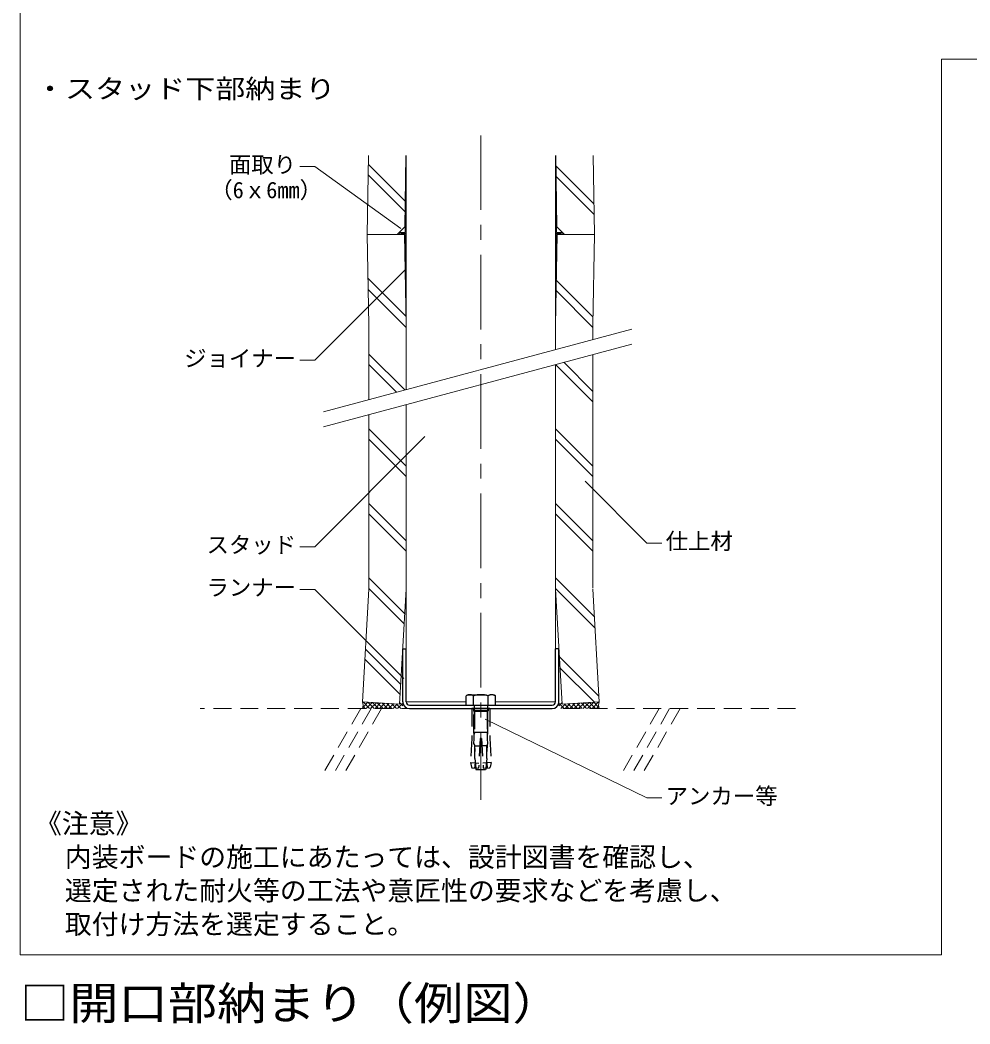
# Model space of a CAD drawing. Units: millimetres on the paper, enlarged 120 times, with parts at other scales. Extents: x -23400 to 38824, y -71984 to 16500.
# Drawn here: x 234 to 7872, y 345 to 8416 of the extents above; entities that cross this region are included whole.
import ezdxf
from ezdxf.enums import TextEntityAlignment as Align

# ---------------------------------------------------------------- set-up
doc = ezdxf.new("R2010")
doc.units = ezdxf.units.MM
doc.header["$LTSCALE"] = 120
doc.linetypes.add('CHAIN1', pattern=[8, 5, -1, 1, -1])
doc.linetypes.add('DASHED1', pattern=[1.8, 1.2, -0.6])
for name, color, linetype, lineweight in [('4-0_中心線', 4, 'CHAIN1', 18), ('4-2_SQバー', 3, 'Continuous', 18), ('4-3_ランナー', 2, 'Continuous', 25), ('4-6_文字・矢印', 7, 'Continuous', 18), ('4-9_躯体他', 4, 'DASHED1', 9), ('4-B_補強金具・金具・その他', 3, 'Continuous', 18), ('4-C_ビス・アンカーボルト・強調図形', 2, 'DASHED1', 25), ('4-D_パネル', 4, 'Continuous', 9), ('F-3_ランナー', 4, 'Continuous', 9)]:
    doc.layers.add(name, color=color, linetype=linetype, lineweight=lineweight)
doc.layers.add('F-6_文字・矢印', color=7, linetype='Continuous')
doc.styles.add('ＭＳ ゴシック', font='')
doc.styles.get('ＭＳ ゴシック').set_extended_font_data('MS Gothic')

msp = doc.modelspace()

# ---------------------------------------------------------------- linework, layer by layer
at = {"layer": '4-0_中心線', "lineweight": 9}
msp.add_line((3939.5, 7489.5), (3939.5, 2146.6), dxfattribs=at)
at = {"layer": '4-2_SQバー'}
for p, q in [((3339.5, 7326.5), (3339.5, 5445.3)), ((4539.5, 7326.5), (4539.5, 5766.9)), ((4539.5, 5646.9), (4539.5, 2936)), ((3339.5, 5325.3), (3339.5, 2936)), ((3339.5, 2936), (3821.9, 2936)), ((4057.1, 2936), (4539.5, 2936))]:
    msp.add_line(p, q, dxfattribs=at)
at = {"layer": '4-3_ランナー'}
for p, q in [((3311.9, 2936), (3311.9, 3360.8)), ((3311.9, 3360.8), (3339.5, 3360.8)), ((3339.5, 2936), (3339.5, 3360.8)), ((4539.5, 2936), (4539.5, 3360.8)), ((4567.1, 3360.8), (4539.5, 3360.8)), ((4567.1, 2936), (4567.1, 3360.8)), ((3367.1, 2908.4), (4511.9, 2908.4)), ((3367.1, 2880.8), (4511.9, 2880.8))]:
    msp.add_line(p, q, dxfattribs=at)
for centre, radius, start, end in [((3367.1, 2936), 55.2, 180, 270), ((3367.1, 2936), 27.6, 180, 270), ((4511.9, 2936), 55.2, 270, 0), ((4511.9, 2936), 27.6, 270, 0)]:
    msp.add_arc(centre, radius, start, end, dxfattribs=at)
at = {"layer": '4-6_文字・矢印'}
for p, q in [((2603.7, 7238.6), (2483.7, 7238.6)), ((2603.7, 7238.6), (3295.6, 6739.3)), ((2603.7, 5681.2), (3331.4, 6409)), ((2673.9, 5267), (5153, 5931.3)), ((2673.9, 5147), (5153, 5811.3)), ((2603.7, 5681.2), (2483.7, 5681.2)), ((2603.7, 4182), (3489.3, 5067.7)), ((5275.4, 4211.6), (4777.7, 4709.3)), ((5275.4, 4211.6), (5395.4, 4211.6)), ((2603.7, 4182), (2483.7, 4182)), ((2603.7, 3838.8), (2483.7, 3838.8)), ((2603.7, 3838.8), (3319.8, 3122.6)), ((5275.4, 2162.3), (3974.8, 2794.5)), ((5275.4, 2162.3), (5395.4, 2162.3))]:
    msp.add_line(p, q, dxfattribs=at)
at = {"layer": '4-9_躯体他'}
for p, q in [((6470, 2880.8), (1682.9, 2880.8)), ((2973.6, 2880.8), (2671.9, 2358.2)), ((3057.6, 2880.8), (2755.9, 2358.2)), ((3141.6, 2880.8), (2839.9, 2358.2)), ((5373.6, 2880.8), (5071.9, 2358.2)), ((5457.6, 2880.8), (5155.9, 2358.2)), ((5541.6, 2880.8), (5239.9, 2358.2))]:
    msp.add_line(p, q, dxfattribs=at)
at = {"layer": '4-B_補強金具・金具・その他'}
for p, q in [((3331.7, 6708.7), (3331.7, 7000.9)), ((3339.5, 7000.9), (3331.7, 7000.9)), ((3339.5, 6708.7), (3339.5, 7000.9)), ((4539.5, 6708.7), (4539.5, 7000.9)), ((4539.5, 7000.9), (4547.3, 7000.9)), ((4547.3, 6708.7), (4547.3, 7000.9)), ((3331.7, 6708.7), (3292.7, 6708.7)), ((3331.7, 6700.9), (3292.7, 6700.9)), ((4547.3, 6708.7), (4586.3, 6708.7)), ((4547.3, 6700.9), (4586.3, 6700.9)), ((3331.7, 6693.1), (3292.7, 6693.1)), ((3331.7, 6400.9), (3331.7, 6693.1)), ((3339.5, 6400.9), (3339.5, 6693.1)), ((4539.5, 6400.9), (4539.5, 6693.1)), ((4547.3, 6400.9), (4547.3, 6693.1)), ((4547.3, 6693.1), (4586.3, 6693.1)), ((3339.5, 6400.9), (3331.7, 6400.9)), ((4539.5, 6400.9), (4547.3, 6400.9))]:
    msp.add_line(p, q, dxfattribs=at)
for centre, start, end in [((3292.7, 6700.9), 90, 270), ((3331.7, 6708.7), 270, 0), ((3331.7, 6693.1), 0, 90), ((4547.3, 6708.7), 180, 270), ((4547.3, 6693.1), 90, 180), ((4586.3, 6700.9), 270, 90)]:
    msp.add_arc(centre, 7.8, start, end, dxfattribs=at)
at = {"layer": '4-C_ビス・アンカーボルト・強調図形'}
for p, q in [((3837.7, 2992.4), (3821.9, 2983.3)), ((3837.7, 2992.4), (4041.4, 2992.4)), ((4041.4, 2992.4), (4057.1, 2983.3)), ((3821.9, 2908.4), (3821.9, 2983.3)), ((3821.9, 2908.4), (4057.1, 2908.4)), ((3880.7, 2908.4), (3880.7, 2983.3)), ((3885.5, 2908.4), (3885.5, 2695.6)), ((3993.5, 2908.4), (3993.5, 2695.6)), ((3998.3, 2908.4), (3998.3, 2983.3)), ((4057.1, 2908.4), (4057.1, 2983.3)), ((3867.5, 2880.8), (3867.5, 2642.5)), ((4011.5, 2880.8), (3867.5, 2880.8)), ((3997.7, 2862.8), (3881.3, 2862.8)), ((3882.4, 2688.8), (3882.4, 2862.2)), ((3889.1, 2858.3), (3889.1, 2688.8)), ((3989.9, 2858.3), (3889.1, 2858.3)), ((3989.9, 2858.3), (3989.9, 2688.8)), ((3996.7, 2688.8), (3996.7, 2862.2)), ((4011.5, 2880.8), (4011.5, 2642.5)), ((3886.1, 2674.8), (3882.4, 2688.8)), ((3996.7, 2688.8), (3882.4, 2688.8)), ((3889.1, 2688.8), (3886.1, 2674.8)), ((3886.1, 2642), (3886.1, 2674.8)), ((3989.9, 2688.8), (3992.9, 2674.8)), ((3992.9, 2674.8), (3996.7, 2688.8)), ((3992.9, 2642), (3992.9, 2674.8)), ((3867.5, 2642.5), (3857.1, 2446.3)), ((3883.6, 2595.3), (3886.1, 2642)), ((3883.6, 2595.3), (3884, 2595.3)), ((3889.7, 2589.5), (3891.5, 2535.5)), ((3933.5, 2640.8), (3920.8, 2401.1)), ((3945.5, 2640.8), (3933.5, 2640.8)), ((3945.5, 2640.8), (3958.3, 2401.1)), ((3989.4, 2589.5), (3987.5, 2535.5)), ((3995.4, 2595.3), (3992.9, 2642)), ((3995.4, 2595.3), (3995, 2595.3)), ((4011.5, 2642.5), (4021.9, 2446.3)), ((3948.7, 2580.8), (3930.3, 2580.8)), ((3987.5, 2580.8), (3948.7, 2580.8)), ((3987.5, 2478.8), (3987.5, 2580.8)), ((3857.1, 2446.3), (3923, 2442.8)), ((3857.1, 2446.3), (3864.7, 2408.6)), ((3892.9, 2463.5), (3889.9, 2408.7)), ((3891.5, 2478.8), (3898.2, 2402.3)), ((4021.9, 2446.3), (3956, 2442.8)), ((3987.5, 2478.8), (3980.8, 2402.3)), ((3986.2, 2463.5), (3989.1, 2408.7)), ((4021.9, 2446.3), (4014.3, 2408.6)), ((3870.3, 2403.8), (3920.8, 2401.1)), ((3898.2, 2402.3), (3899.1, 2392.4)), ((3899.1, 2392.4), (3902.7, 2388.8)), ((3976.4, 2388.8), (3902.7, 2388.8)), ((3958.3, 2401.1), (4008.7, 2403.8)), ((3980, 2392.4), (3976.4, 2388.8)), ((3980.8, 2402.3), (3980, 2392.4))]:
    msp.add_line(p, q, dxfattribs=at)
for points in [[(3881.3, 2880.8), (3881.3, 2862.8), (3889.1, 2858.3)], [(3997.7, 2880.8), (3997.7, 2862.8), (3989.9, 2858.3)], [(3891.5, 2478.8), (3891.5, 2580.8), (3930.3, 2580.8)]]:
    msp.add_lwpolyline(points, dxfattribs=at)
for centre, radius, start, end in [((3860.4, 2911.1), 81.8, 96.34293, 118.04131), ((3849.3, 2933.8), 58.5, 57.57117, 88.04457), ((3939.5, 2797.8), 194.6, 72.41203, 107.58795), ((4029.7, 2933.8), 58.5, 91.95541, 122.42882), ((4018.7, 2911.1), 81.8, 61.95868, 83.65706), ((3883.7, 2589.3), 6, 1.95857, 86.95857), ((3995.4, 2589.3), 6, 93.04141, 178.04141), ((3870.6, 2409.8), 6, 191.45857, 266.95857), ((3884, 2409.1), 6, 266.95857, 356.95857), ((3995.1, 2409.1), 6, 183.04141, 273.04141), ((4008.4, 2409.8), 6, 273.04141, 348.54141)]:
    msp.add_arc(centre, radius, start, end, dxfattribs=at)
at = {"layer": '4-D_パネル'}
for p, q in [((3037.2, 7326.5), (3026.5, 6693.1)), ((3036, 7255.5), (3331, 6960.5)), ((4543.2, 7244.5), (4848.4, 6939.3)), ((3034.6, 7172), (3329.6, 6877)), ((4544.7, 7158.2), (4849.8, 6853)), ((3026.5, 6693.1), (3254.5, 6693.1)), ((3326.5, 6693.1), (3026.5, 6693.1)), ((4552.5, 6693.1), (4852.5, 6693.1)), ((4852.5, 6693.1), (4839.5, 5964)), ((3032.9, 6337.3), (3338.3, 6031.9)), ((4546, 6324.2), (4840.7, 6029.5)), ((3034.4, 6250.9), (3339.5, 5945.8)), ((4544.5, 6240.9), (4839.5, 5945.8)), ((4839.5, 5964), (4839.5, 5847.3)), ((3039.5, 5730.7), (3328, 5442.2)), ((4605.6, 5664.6), (4839.5, 5430.7)), ((4839.5, 3848.5), (4839.5, 5727.3)), ((3039.5, 5645.8), (3261, 5424.3)), ((4539.5, 3848.5), (4539.5, 5646.9)), ((4539.5, 5645.8), (4839.5, 5345.8)), ((3339.5, 3840.8), (3339.5, 5325.3)), ((3039.3, 3841.6), (3039.3, 5244.9)), ((3039.5, 5130.7), (3339.5, 4830.7)), ((4539.5, 5130.7), (4839.5, 4830.7)), ((3039.5, 5045.8), (3339.5, 4745.8)), ((4539.5, 5045.8), (4839.5, 4745.8)), ((3039.5, 4530.7), (3339.5, 4230.7)), ((4539.5, 4530.7), (4839.5, 4230.7)), ((3039.5, 4445.8), (3339.5, 4145.8)), ((4539.5, 4445.8), (4839.5, 4145.8)), ((3039.5, 3930.7), (3328.1, 3642.1)), ((4539.5, 3930.7), (4852.6, 3617.6)), ((3039.3, 3841.6), (2987.1, 2934)), ((3041.5, 3843.8), (3323.5, 3561.9)), ((3339.5, 3840.8), (3286.4, 2916.8)), ((4539.5, 3840.8), (4592.6, 2916.8)), ((4541.5, 3843.8), (4857.8, 3527.6)), ((4839.7, 3841.6), (4891.9, 2934)), ((3295.5, 3074.7), (3011.6, 3358.6)), ((3290.9, 2994.5), (3006.9, 3278.4)), ((4889.2, 2981), (4570.6, 3299.6)), ((4853.5, 2931.8), (4575.8, 3209.5)), ((3286.4, 2916.8), (2987.1, 2934)), ((2990.5, 2926), (2997.9, 2933.4)), ((2991.1, 2890.6), (3031.9, 2931.4)), ((2992.1, 2933.7), (3045.1, 2880.8)), ((3016.8, 2880.4), (3065.9, 2929.5)), ((3030.3, 2931.5), (3081.1, 2880.8)), ((3053.2, 2880.8), (3100, 2927.5)), ((3068.5, 2929.3), (3117.1, 2880.8)), ((3089.2, 2880.8), (3134, 2925.6)), ((3106.7, 2927.1), (3153.1, 2880.8)), ((3125.2, 2880.8), (3168.1, 2923.6)), ((3144.9, 2924.9), (3189.1, 2880.8)), ((3161.2, 2880.8), (3202.1, 2921.6)), ((3183.1, 2922.7), (3225.1, 2880.8)), ((3197.2, 2880.8), (3236.2, 2919.7)), ((3221.3, 2920.5), (3261.1, 2880.8)), ((3233.2, 2880.8), (3270.2, 2917.7)), ((3259.5, 2918.3), (3297.1, 2880.8)), ((3269.2, 2880.8), (3309.5, 2921.1)), ((3287, 2926.9), (3311.9, 2901.9)), ((4592.1, 2926.9), (4567.1, 2901.9)), ((4609.8, 2880.8), (4569.5, 2921.1)), ((4619.6, 2918.3), (4582, 2880.8)), ((4592.6, 2916.8), (4891.9, 2934)), ((4645.8, 2880.8), (4608.8, 2917.7)), ((4657.8, 2920.5), (4618, 2880.8)), ((4681.8, 2880.8), (4642.9, 2919.7)), ((4696, 2922.7), (4654, 2880.8)), ((4717.8, 2880.8), (4676.9, 2921.6)), ((4734.2, 2924.9), (4690, 2880.8)), ((4753.8, 2880.8), (4711, 2923.6)), ((4772.3, 2927.1), (4726, 2880.8)), ((4789.8, 2880.8), (4745, 2925.6)), ((4810.5, 2929.3), (4762, 2880.8)), ((4825.8, 2880.8), (4779, 2927.5)), ((4848.7, 2931.5), (4798, 2880.8)), ((4862.2, 2880.4), (4813.1, 2929.5)), ((4886.9, 2933.7), (4834, 2880.8)), ((4888, 2890.6), (4847.1, 2931.4)), ((4888.5, 2926), (4881.2, 2933.4)), ((2992.6, 2897.2), (3009.1, 2880.8)), ((3297.1, 2880.8), (3297.2, 2880.7)), ((4582, 2880.8), (4581.9, 2880.7)), ((4886.4, 2897.2), (4870, 2880.8))]:
    msp.add_line(p, q, dxfattribs=at)
for points in [[(3267.5, 6693.1), (3327.5, 6753.1), (3337.2, 7326.5)], [(4611.5, 6693.1), (4551.5, 6753.1), (4541.8, 7326.5)], [(4841.8, 7326.5), (4852.5, 6693.1), (4624.5, 6693.1)], [(3026.5, 6693.1), (3039.5, 5964), (3039.5, 5365)], [(3326.5, 6693.1), (3339.5, 5964), (3339.5, 5445.3)], [(4552.5, 6693.1), (4539.5, 5964), (4539.5, 5766.9)]]:
    msp.add_lwpolyline(points, dxfattribs=at)
for centre, start, end in [((2935, 2907.4), 332.93249, 27.06751), ((4944, 2907.4), 152.93249, 207.06751)]:
    msp.add_arc(centre, 58.5, start, end, dxfattribs=at)
at = {"layer": 'F-3_ランナー', "color": 3, "lineweight": 18}
for p, q in [((234.5, 14700.8), (234.5, 900.8)), ((22914.5, 8100.8), (7644.5, 8100.8)), ((7644.5, 900.8), (7644.5, 8100.8)), ((234.5, 900.8), (7644.5, 900.8))]:
    msp.add_line(p, q, dxfattribs=at)

# ---------------------------------------------------------------- texts
at = {"layer": '4-6_文字・矢印', "style": 'ＭＳ ゴシック', "width": 1.15}
msp.add_text('・スタッド下部納まり', height=154, dxfattribs=at).set_placement((354.5, 7740.8), align=Align.BOTTOM_LEFT)
at = {"layer": '4-6_文字・矢印', "style": 'ＭＳ ゴシック'}
for s, height, p in [('面取り', 132, (1913.7, 7148.6)), ('（6ｘ6mm）', 132, (1763.7, 6944.6)), ('ジョイナー', 132, (1553.7, 5591.2)), ('スタッド', 132, (1733.7, 4092)), ('仕上材', 132, (5425.4, 4121.6)), ('ランナー', 132, (1733.7, 3748.8)), ('アンカー等', 132, (5425.4, 2072.3)), ('《注意》', 158.4, (354.5, 1830.8)), ('内装ボードの施工にあたっては、設計図書を確認し、', 158.4, (594.5, 1560.8)), ('選定された耐火等の工法や意匠性の要求などを考慮し、', 158.4, (594.5, 1290.8)), ('取付け方法を選定すること。', 158.4, (594.5, 1020.8))]:
    msp.add_text(s, height=height, dxfattribs=at).set_placement(p, align=Align.BOTTOM_LEFT)
at = {"layer": 'F-6_文字・矢印', "style": 'ＭＳ ゴシック', "width": 1.1}
msp.add_text('□開口部納まり（例図）', height=263.9, dxfattribs=at).set_placement((234.5, 300.8), align=Align.BOTTOM_LEFT)

doc.saveas('drawing.dxf')
